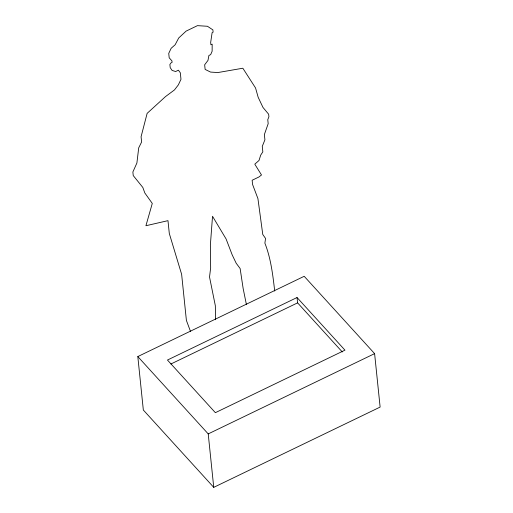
<?xml version="1.0" encoding="UTF-8"?>
<svg xmlns="http://www.w3.org/2000/svg" width="513" height="513" viewBox="0 0 513 513"><rect width="100%" height="100%" fill="white"/><g stroke="black" fill="none" stroke-linecap="round" stroke-linejoin="round"><path stroke-width="0.77" d="M137.811 356.567L304.196 276.295L374.605 353.63L380.127 407.078L213.741 487.35L143.332 410.015L137.811 356.567L208.22 433.902L213.741 487.35M297.046 297.521L167.456 360.043L215.37 412.676L344.96 350.155L297.046 297.521L297.598 302.862L342.286 351.95M170.887 363.999L297.598 302.862M208.22 433.902L374.605 353.63M190.547 331.552L186.399 320.413L181.634 274.333L169.303 233.492L167.975 220.654L145.923 225.733L152.284 203.437L144.833 192.978L142.813 187.437L133.239 175.574L132.873 171.996L136.894 163.006L138.715 147.827L141.614 142.005L141.075 136.747L147.135 113.36L165.5 96.598L174.465 89.929L178.357 84.882L180.98 79.297L180.307 72.775L178.415 70.185L175.645 71.519L172.124 70.441L170.207 67.633L169.88 64.478L171.085 62.855L172.092 62.368L171.938 60.893L169.194 57.802L168.739 53.384L171.156 48.286L175.145 44.753L178.723 37.975L186.097 31.12L197.434 25.65L207.444 26.272L212.876 29.863L213.119 32.178L212.113 32.665L210.67 42.457L210.907 44.772L212.17 44.163L212.132 51.223L210.67 54.628L208.906 55.475L207.977 60.406L204.661 64.785L205.136 69.415L210.586 72.089L217.929 72.545L242.841 68.223L255.557 87.986L258.154 97.252L262.989 107.448L268.652 114.232L268.915 116.759L267.767 119.67L268.184 123.671L264.368 134.553L264.913 139.818L262.271 146.372L262.836 151.842L260.675 155.163L259.02 160.46L254.794 164.166L261.495 174.978L258.943 176.979L252.139 180.262L252.576 184.468L257.924 198.582L262.765 234.454L265.574 238.487L264.875 243.13C270.877 258.328 272.826 274.885 274.712 291.031M246.368 304.376L243.143 288.479L240.129 268.517L236.185 263.233L232.197 254.878L226.092 238.968L212.523 216.274L210.368 245.041L210.651 267.818L209.528 277.02L215.338 305.716L215.582 319.721"/></g></svg>
